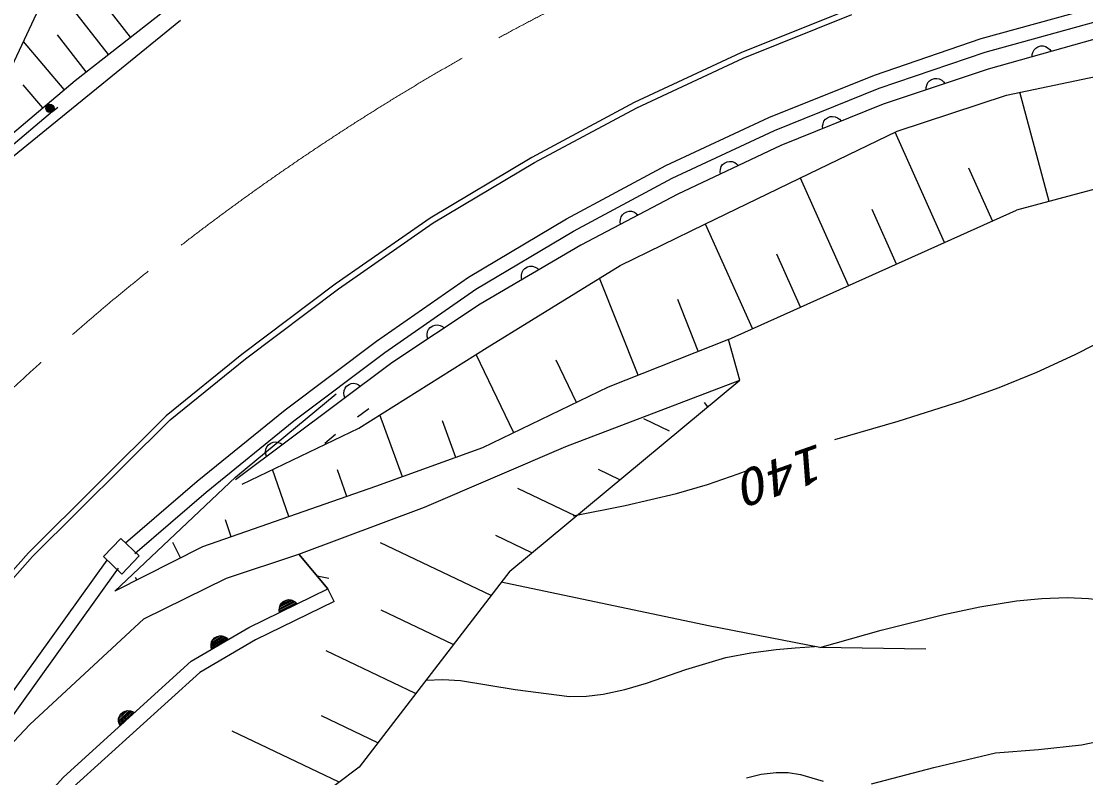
# Model space of a CAD drawing. Units: millimetres, scale not verified. Extents: x 40000 to 680000, y 20000 to 380000.
# Drawn here: x 302440 to 340279, y 243027 to 269918 of the extents above; entities that cross this region are included whole.
import ezdxf
from ezdxf.enums import TextEntityAlignment as Align

# ---------------------------------------------------------------- set-up
doc = ezdxf.new("R2010")
doc.units = ezdxf.units.MM
doc.header["$LTSCALE"] = 1000
doc.linetypes.add('CHAIN', pattern=[18.5, 12, -1.5, 3.5, -1.5])
doc.layers.add('M-BGD', color=7, linetype='Continuous', lineweight=25)
doc.layers.add('M-BMK', color=2, linetype='CHAIN', lineweight=13)
doc.styles.add('ＭＳ ゴシック', font='')
doc.styles.get('ＭＳ ゴシック').set_extended_font_data('MS Gothic')

# ---------------------------------------------------------------- blocks, each defined once
blk = doc.blocks.new('BUHIN551')
at = {"color": 7, "linetype": 'Continuous', "lineweight": 25}
for radius in [149, 132, 115, 96.8, 79.5, 58.5, 40.5, 23.2, 4.5]:
    blk.add_circle((-124, 83), radius, dxfattribs=at)
blk = doc.blocks.new('BUHIN563')
at = {"color": 7, "linetype": 'Continuous', "lineweight": 25}
blk.add_lwpolyline([(-210, -280), (-258, -209), (-287, -135), (-309, -35), (-296, 51), (-266, 132), (-201, 219), (-132, 270), (-53, 306), (50, 315), (130, 307), (210, 280)], dxfattribs=at)

msp = doc.modelspace()

# ---------------------------------------------------------------- linework, layer by layer
at = {"layer": 'M-BGD'}
for p, q in [((302017, 268134), (304260, 272907)), ((305535, 268740), (303519, 271330)), ((306325, 269354), (304927, 271149)), ((304351, 267818), (307509, 270276)), ((331896, 270350), (328021, 268792)), ((336563, 269300), (340450, 270373)), ((308105, 269948), (302133, 265091)), ((328101, 268609), (331965, 270162)), ((336710, 268822), (340570, 269887)), ((304745, 268125), (303723, 269438)), ((303968, 267493), (302520, 269203)), ((332766, 268005), (336563, 269300)), ((340608, 269279), (336812, 268211)), ((328021, 268792), (324231, 267025)), ((332940, 267536), (336710, 268822)), ((324321, 266846), (328101, 268609)), ((337463, 267297), (342334, 268319)), ((329017, 266498), (332766, 268005)), ((336812, 268211), (333073, 266972)), ((301289, 265224), (304351, 267818)), ((303202, 266845), (302511, 267661)), ((329216, 266039), (332940, 267536)), ((333582, 266007), (337463, 267297)), ((338978, 263512), (337933, 267396)), ((303554, 266708), (303745, 266869)), ((324231, 267025), (320587, 265071)), ((320685, 264897), (324321, 266846)), ((333073, 266972), (329438, 265502)), ((303554, 266708), (301924, 265341)), ((325351, 264789), (329017, 266498)), ((325575, 264342), (329216, 266039)), ((330089, 264323), (333582, 266007)), ((335262, 262054), (333507, 265970)), ((329438, 265502), (325782, 263773)), ((320587, 265071), (316978, 262919)), ((317086, 262751), (320685, 264897)), ((321818, 262894), (325351, 264789)), ((336970, 262819), (336128, 264696)), ((322065, 262459), (325575, 264342)), ((326739, 262709), (330089, 264323)), ((331846, 260523), (330137, 264338)), ((342442, 264444), (337824, 263202)), ((325782, 263773), (322326, 261958)), ((327576, 258610), (337824, 263202)), ((333554, 261288), (332688, 263221)), ((316978, 262919), (313604, 260573)), ((313721, 260411), (317086, 262751)), ((318333, 260817), (321818, 262894)), ((323727, 261234), (326739, 262709)), ((328430, 258993), (326766, 262706)), ((318604, 260396), (322065, 262459)), ((322326, 261958), (318754, 259856)), ((330138, 259758), (329295, 261640)), ((319002, 258315), (323727, 261234)), ((315069, 258548), (318333, 260817)), ((324367, 257335), (322997, 260783)), ((313604, 260573), (310285, 258077)), ((310408, 257919), (313721, 260411)), ((315362, 258142), (318604, 260396)), ((326506, 258185), (325774, 260028)), ((318754, 259856), (315612, 257780)), ((311825, 256107), (315069, 258548)), ((327576, 258610), (323297, 256910)), ((327985, 257159), (327576, 258610)), ((310285, 258077), (307595, 255893)), ((312133, 255713), (315362, 258142)), ((314442, 255451), (319002, 258315)), ((319953, 255292), (318609, 258069)), ((307728, 255745), (310408, 257919)), ((315612, 257780), (310051, 253616)), ((322182, 256370), (321454, 257875)), ((319808, 250375), (327985, 257159)), ((321800, 254800), (327985, 257159)), ((310061, 253713), (313635, 256671)), ((323297, 256910), (318838, 254752)), ((326849, 256216), (326729, 256360)), ((302692, 251022), (307595, 255893)), ((308691, 253564), (311825, 256107)), ((314396, 255857), (314798, 256155)), ((315986, 253722), (315191, 255922)), ((302837, 250885), (307728, 255745)), ((309011, 253180), (312133, 255713)), ((310288, 253460), (314442, 255451)), ((317887, 254409), (317415, 255716)), ((325487, 255342), (324568, 255781)), ((313616, 255233), (313236, 254907)), ((318838, 254752), (315035, 253379)), ((316771, 252647), (321800, 254800)), ((311957, 252307), (311374, 253981)), ((314009, 253022), (313677, 253974)), ((323719, 253620), (322954, 253986)), ((305771, 249662), (310061, 253713)), ((306148, 251381), (308691, 253564)), ((306474, 251002), (309011, 253180)), ((315035, 253379), (308878, 251236)), ((322155, 252322), (320089, 253309)), ((312311, 250976), (316771, 252647)), ((309904, 251593), (309696, 252190)), ((320590, 251024), (319311, 251635)), ((305367, 250890), (305984, 251534)), ((305984, 251534), (306634, 250911)), ((308101, 250842), (307824, 251389)), ((319138, 249503), (315214, 251378)), ((298659, 246466), (302692, 251022)), ((298809, 246334), (302837, 250885)), ((306016, 250267), (305367, 250890)), ((308878, 251236), (305771, 249662)), ((306634, 250911), (306016, 250267)), ((309739, 250125), (312311, 250976)), ((309739, 250125), (312311, 250976)), ((313339, 249746), (312311, 250976)), ((312311, 250976), (313339, 249746)), ((300813, 244239), (305492, 250764)), ((301213, 243938), (305899, 250473)), ((306548, 250056), (306502, 250147)), ((306794, 248671), (309739, 250125)), ((306794, 248671), (309739, 250125)), ((312958, 250204), (313371, 250125)), ((319808, 250375), (314447, 243400)), ((310526, 248367), (313339, 249746)), ((313559, 249297), (313339, 249746)), ((326870, 248425), (319503, 249979)), ((313559, 249297), (310762, 247926)), ((312176, 249274), (311611, 248996)), ((311614, 248949), (312211, 249242)), ((311615, 249047), (312132, 249300)), ((312084, 249326), (311627, 249102)), ((311646, 249160), (312026, 249346)), ((311933, 249349), (311699, 249234)), ((317797, 247760), (315231, 248986)), ((302746, 244916), (306794, 248671)), ((302746, 244916), (306794, 248671)), ((308485, 247170), (310526, 248367)), ((330823, 247657), (326870, 248425)), ((310762, 247926), (308782, 246765)), ((309732, 248003), (309189, 247685)), ((309190, 247736), (309686, 248027)), ((309196, 247638), (309770, 247974)), ((309637, 248049), (309198, 247791)), ((309212, 247850), (309577, 248064)), ((309484, 248060), (309259, 247928)), ((316457, 246016), (313275, 247536)), ((334598, 247600), (330823, 247657)), ((303936, 243043), (308485, 247170)), ((308782, 246765), (304290, 242689)), ((306282, 245408), (305905, 245066)), ((305907, 245126), (306220, 245411)), ((305908, 245010), (306335, 245396)), ((306385, 245383), (305918, 244960)), ((305935, 244915), (306427, 245362)), ((306130, 245388), (305937, 245213)), ((315117, 244272), (313117, 245228)), ((298390, 240333), (302746, 244916)), ((298390, 240333), (302746, 244916)), ((313735, 242866), (309931, 244683)), ((314447, 243400), (310176, 240194)), ((297635, 236121), (303936, 243043))]:
    msp.add_line(p, q, dxfattribs=at)
for points in [[(338373, 268650), (338378, 268735), (338400, 268812), (338443, 268905), (338506, 268966), (338578, 269012), (338683, 269041), (338769, 269040), (338854, 269020), (338941, 268965), (339000, 268910), (339047, 268840)], [(334610, 267481), (334611, 267567), (334630, 267645), (334668, 267739), (334728, 267803), (334799, 267852), (334902, 267886), (334987, 267889), (335074, 267873), (335163, 267821), (335224, 267770), (335274, 267702)], [(330931, 266105), (330927, 266190), (330940, 266270), (330973, 266366), (331028, 266434), (331095, 266487), (331196, 266528), (331281, 266536), (331369, 266526), (331461, 266480), (331525, 266433), (331580, 266368)], [(327294, 264488), (327284, 264573), (327293, 264652), (327320, 264750), (327372, 264821), (327436, 264878), (327534, 264925), (327619, 264938), (327707, 264933), (327801, 264892), (327868, 264849), (327926, 264787)], [(323744, 262703), (323731, 262787), (323737, 262867), (323760, 262966), (323808, 263039), (323870, 263099), (323966, 263149), (324050, 263166), (324138, 263165), (324234, 263128), (324303, 263087), (324364, 263028)], [(331356, 255049), (333613, 255700), (335856, 256411), (337207, 256897), (338545, 257443), (339909, 258076), (341250, 258764), (343180, 259845), (345095, 260988), (345534, 261254), (345980, 261526)], [(320238, 260729), (320221, 260813), (320223, 260893), (320241, 260993), (320286, 261068), (320345, 261131), (320438, 261186), (320522, 261207), (320609, 261210), (320707, 261178), (320778, 261140), (320841, 261084)], [(316891, 258625), (316870, 258707), (316867, 258788), (316880, 258888), (316921, 258966), (316976, 259032), (317067, 259092), (317149, 259116), (317236, 259124), (317336, 259097), (317408, 259063), (317475, 259011)], [(322062, 252337), (323905, 252705), (325728, 253132), (326832, 253448), (327926, 253824), (328242, 253947), (328556, 254074)], [(330823, 247657), (333011, 248269), (335234, 248827), (336517, 249097), (337824, 249311), (338724, 249402), (339620, 249434), (340382, 249402), (341134, 249310), (341996, 249138), (342850, 248905), (344048, 248496), (345239, 248026), (345691, 247839), (346143, 247649)], [(316820, 246493), (317429, 246518), (318048, 246483), (319994, 246167), (321933, 245913), (322529, 245923), (323120, 245992), (323890, 246160), (324667, 246392), (326066, 246875), (327480, 247299), (328373, 247471), (329273, 247584), (329950, 247644), (330637, 247694)], [(332669, 242813), (334877, 243395), (337075, 243913), (338605, 244026), (340127, 244200), (340920, 244360)], [(328226, 243024), (328745, 243149), (329274, 243215), (329707, 243211), (330139, 243146), (330945, 242908)]]:
    msp.add_lwpolyline(points, dxfattribs=at)
for points in [[(311618, 248902), (311607, 248987), (311614, 249066), (311641, 249165), (311692, 249237), (311754, 249296), (311851, 249344), (311937, 249357), (312024, 249353), (312120, 249314), (312187, 249271), (312246, 249210)], [(309203, 247591), (309187, 247675), (309187, 247754), (309207, 247855), (309252, 247930), (309310, 247995), (309403, 248049), (309487, 248068), (309575, 248071), (309673, 248039), (309744, 248002), (309807, 247945)], [(305951, 244871), (305918, 244950), (305902, 245027), (305901, 245130), (305929, 245213), (305973, 245288), (306053, 245361), (306132, 245396), (306217, 245417), (306319, 245406), (306396, 245384), (306470, 245342)]]:
    msp.add_lwpolyline(points, close=True, dxfattribs=at)
at = {"layer": 'M-BMK'}
msp.add_arc((360125, 194700), 85012, 82.21469, 147.40128, dxfattribs=at)

# ---------------------------------------------------------------- block references
at = {"layer": 'M-BGD', "rotation": 343.69016}
for name, p in [('BUHIN551', (303554, 266708)), ('BUHIN563', (314222, 256739)), ('BUHIN563', (311441, 254657))]:
    msp.add_blockref(name, p, dxfattribs=at)

# ---------------------------------------------------------------- texts
at = {"layer": 'M-BGD', "style": 'ＭＳ ゴシック', "oblique": 15, "width": 1.15}
msp.add_text('140', height=1320, rotation=199.4, dxfattribs=at).set_placement((330689, 255297), align=Align.BOTTOM_LEFT)

doc.saveas('drawing.dxf')
